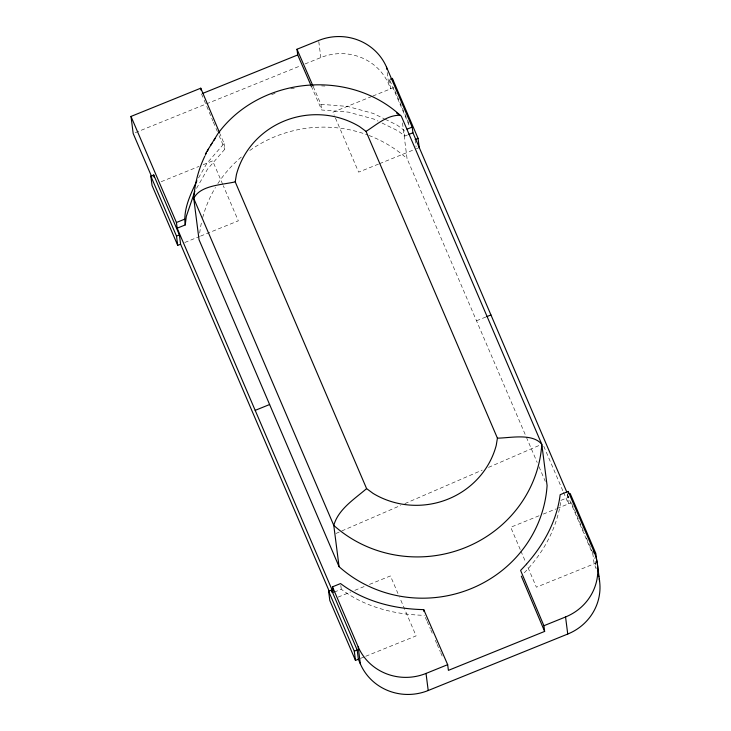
<?xml version="1.0" encoding="UTF-8"?>
<svg xmlns="http://www.w3.org/2000/svg" width="731" height="731" viewBox="0 0 731 731"><rect width="100%" height="100%" fill="white"/><g stroke="black" fill="none" stroke-linecap="round" stroke-linejoin="round"><path stroke-width="0.55" stroke-dasharray="3.65 2.74" d="M560.622 502.517C556.483 529.436 542.429 554.272 523.469 573.616M198.558 177.871L206.836 163.415L224.079 143.514L220.122 134.12M196.529 188.379L207.567 169.108L224.81 149.197L224.079 143.514M335.922 533.493L400.716 505.423M404.892 503.613L482.232 470.106M488.5 467.392L539.706 445.206M135.299 132.658L300.806 65.671M305.019 63.962L320.836 57.566A52.047 50.028 -7.3 0 1 388.7 84.211L390.674 88.826L389.486 79.578M161.213 181.69L199.006 166.394M203.2 164.694L212.648 160.875L222.836 184.641M371.777 96.474L332.934 112.19L334.268 115.288M372.828 96.044L393.561 87.656L409.497 124.864M382.002 123.018L397.856 130.785L404.846 136.048L407.871 134.824M184.797 242.491L199.49 236.542M200.541 236.122L238.333 220.826L223.275 185.683M378.512 164.091L358.619 172.141L334.707 116.32M379.553 163.671L413.664 149.864M416.35 148.777L419.238 147.607M476.511 320.79L485.786 317.035M563.519 492.365L568.453 503.887L567.265 494.631L570.153 493.471M334.213 592.119L341.286 589.259C364.979 607.15 395.078 614.734 424.455 615.31M560.887 500.379L568.965 497.117L567.174 492.922M338.078 597.117L350.642 592.037M354.827 590.337L365.299 586.098M369.484 584.407L390.427 575.927L397.956 593.508M539.058 515.775L510.713 527.252L520.454 549.995M543.252 514.085L555.852 508.986M556.903 508.557L571.34 502.718M360.465 658.403L364.668 656.703M365.719 656.274L416.103 635.888L399.729 597.638M597.017 562.669L536.39 587.203L526.21 563.427M313.261 86.651L320.946 104.305L347.627 106.434L373.34 113.451L384.241 118.787M311.278 86.112L321.677 109.997L348.358 112.126L374.071 119.144L378.037 121.081M385.237 119.272L397.134 125.092L404.115 130.356L404.846 136.048M425.351 617.384L426.712 620.5M427.16 621.542L430.331 628.815M430.778 629.848L433.035 635.047M435.301 640.237L436.654 643.353M437.101 644.395L440.272 651.668M440.72 652.701L442.977 657.9M571.779 503.75L584.617 533.731M586.39 537.861L593.919 555.432M389.934 80.611L409.415 126.088M567.265 494.631L592.942 554.591L594.129 563.839L596.103 568.453L594.742 557.78M543.773 446.266L563.062 491.314M402.489 122.954L407.057 158.636L525.954 436.243M526.411 437.293L537.194 462.476M538.994 466.68L545.289 481.373M520.892 551.028L525.763 562.395M201.491 93.888L203.693 99.105M204.132 100.147L206.334 105.374M206.772 106.415L212.931 121.026M213.37 122.068L215.572 127.285M216.011 128.327L217.335 131.461M219.09 135.637L224.81 149.197M415.171 139.53L416.094 146.721M387.192 72.47L388.7 84.211M318.78 41.557L320.836 57.566M320.946 104.305L321.677 109.997M340.801 585.467L341.286 589.259M271.667 94.619A123.649 118.861 -7.3 0 1 275.815 93.084M290.764 88.844A123.649 118.861 -7.3 0 1 296.192 87.775M310.538 86.094A123.649 118.861 -7.3 0 1 314.979 85.902M321.603 85.902A123.649 118.861 -7.3 0 1 324.939 86.03M199.682 233.043A123.649 118.861 -7.3 0 1 201.866 220.853M202.688 217.591A123.649 118.861 -7.3 0 1 215.444 187.465M217.856 183.6A123.649 118.861 -7.3 0 1 241.943 156.535M249.801 150.485A123.649 118.861 -7.3 0 1 367.967 135.08M368.991 135.473A123.649 118.861 -7.3 0 1 407.057 158.636"/><path stroke-width="1.1" d="M594.193 553.513L593.919 551.375L568.234 491.424L560.165 494.686C556.547 523.634 540.794 549.858 520.591 570.418L543.901 625.727L544.632 631.42L448.405 670.364L447.674 664.671L423.724 609.617C394.347 609.051 364.257 601.458 340.555 583.566L332.477 586.838L333.208 592.53L177.158 228.2L185.235 224.929C182.997 209.541 190.544 194.309 196.904 180.758M185.235 224.929L186.314 216.394L194.866 191.266M235.218 181.864L236.424 174.572A81.826 78.656 -7.3 0 1 359.515 126.582L366.03 131.397L497.418 438.152L496.221 445.444A81.826 78.656 -7.3 0 1 373.121 493.434L366.606 488.619L235.218 181.864C222.599 184.852 199.965 185.181 193.752 198.476L199.042 239.741L339.065 566.671A123.649 118.861 -7.3 0 0 469.174 589.424A123.649 118.861 -7.3 0 0 547.09 485.567L541.799 444.302C532.451 432.926 510.466 438.006 497.418 438.152M205.42 153.839L217.92 133.645C259.222 77.084 348.523 67.919 400.222 115.297L401.292 116.11L541.799 444.302A123.649 118.861 -7.3 0 1 463.883 548.159A123.649 118.861 -7.3 0 1 333.784 525.406L193.752 198.476A123.649 118.861 -7.3 0 1 204.799 156.196M366.606 488.619C354.444 499.099 338.289 509.196 333.784 525.406L339.065 566.671M366.03 131.397C376.438 124.864 387.275 114.794 400.222 115.297M151.81 176.993L133.188 133.508L130.995 116.43L200.769 88.195L219.684 133.069M310.83 85.07L297.727 54.944L296.996 49.251L318.643 40.488A52.047 50.028 -7.3 0 1 386.516 67.133L412.193 127.093L412.924 132.777L566.726 491.881M202.551 93.458L297.727 54.944M180.594 244.191L177.706 245.36L152.03 185.409L150.842 176.153L153.729 174.992L179.406 234.943L180.594 244.191L329.096 590.922M390.455 79.186L392.373 78.409L418.059 138.36L419.238 147.607M177.158 228.2L176.427 222.507L184.504 219.236M407.14 129.131L412.193 127.093M408.885 134.413L412.924 132.777M177.706 245.36L176.518 236.113L179.406 234.943M415.171 139.53L418.059 138.36M255.183 410.365L269.62 404.517M486.819 316.614L490.94 314.951M358.373 659.252L355.485 660.422L329.8 600.471L328.621 591.215L331.508 590.045L357.185 650.005L358.373 659.252L360.346 663.867A52.047 50.028 -7.3 0 0 428.211 690.512L567.74 634.042A52.047 50.028 -7.3 0 0 599.237 578.897M355.485 660.422L354.297 651.175L357.185 650.005M332.477 586.838L358.153 646.789A52.047 50.028 -7.3 0 0 426.027 673.434L447.674 664.671M543.901 625.727L565.556 616.964A52.047 50.028 -7.3 0 0 593.919 551.375M296.996 49.251L312.813 85.609M570.153 493.471L595.829 553.422L597.017 562.669M130.995 116.43L176.427 222.507M150.842 176.153L176.518 236.113M328.621 591.215L354.297 651.175M521.313 576.11L544.632 631.42M597.391 563.976L599.575 581.044M568.234 491.424L568.48 493.315M565.556 616.964L567.74 634.042M392.373 78.409L392.638 80.465M386.516 67.133L386.781 69.271M423.724 609.617L423.962 611.518M426.027 673.434L428.211 690.512M358.153 646.789L360.346 663.867M331.508 590.045L331.764 592.101M200.769 88.195L201.007 90.096M153.729 174.992L153.994 177.048M205.292 155.182A123.649 118.861 -7.3 0 1 206.297 153.163M207.348 151.153A123.649 118.861 -7.3 0 1 208.445 149.161M210.747 145.231A123.649 118.861 -7.3 0 1 211.953 143.294M213.836 140.434A123.649 118.861 -7.3 0 1 215.133 138.561M396.558 112.958A123.649 118.861 -7.3 0 1 398.331 114.401M598.269 574.639A52.047 50.028 -7.3 0 1 598.799 576.75"/></g></svg>
